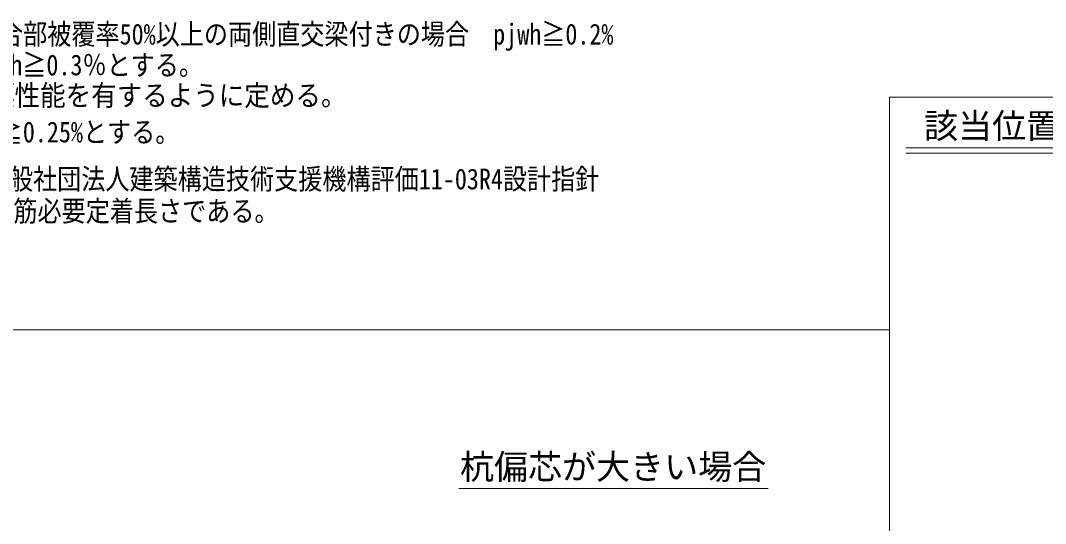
# Model space of a CAD drawing. Units: millimetres, scale not verified. Extents: x -25255 to 25671, y -15462 to 18552.
# Drawn here: x -10969 to -1934, y -2632 to 1800 of the extents above; entities that cross this region are included whole.
import ezdxf
from ezdxf.enums import TextEntityAlignment as Align

# ---------------------------------------------------------------- set-up
doc = ezdxf.new("R2010")
doc.units = ezdxf.units.MM
doc.header["$LTSCALE"] = 100
doc.linetypes.add('DASHED2', pattern=[3, 2, -1])
doc.layers.add('C-1_文字', color=7, linetype='DASHED2', lineweight=9)
doc.layers.add('C-7', color=7, linetype='Continuous', lineweight=18)
doc.styles.add('ＭＳ ゴシック', font='')
doc.styles.get('ＭＳ ゴシック').set_extended_font_data('MS Gothic')

msp = doc.modelspace()

# ---------------------------------------------------------------- linework, layer by layer
at = {"layer": 'C-7', "color": 5}
for p, q in [((-3310.3, 1123.7), (6516.9, 1123.7)), ((-3310.3, 1123.7), (-3310.3, -15461.6)), ((-25254.9, -926), (-3310.3, -926))]:
    msp.add_line(p, q, dxfattribs=at)
at = {"layer": 'C-7', "color": 3}
for p, q in [((-3166.3, 677.9), (-1358.8, 677.9)), ((-3166.3, 631.9), (-1358.8, 631.9)), ((-7105.4, -2322.2), (-4377.3, -2322.2))]:
    msp.add_line(p, q, dxfattribs=at)

# ---------------------------------------------------------------- texts
at = {"layer": 'C-1_文字', "style": 'ＭＳ ゴシック'}
for s, width, p in [('④\u3000接合部横補強筋比は接合部被覆率50%以上の両側直交梁付きの場合\u3000pjwh≧0.2%', 0.85, (-13708.1, 1533.5)), ('それ以外の場合は、pjwh≧0.3％とする。', 0.85, (-13289.1, 1261.9)), ('ただし、接合部が目標性能を有するように定める。', 0.9, (-13270.9, 993.9)), ('⑤\u3000柱頭補強筋比は\u3000pjwv≧0.25%とする。', 0.85, (-13709.2, 671.3)), ('ここにおいて、Lao (*)は一般社団法人建築構造技術支援機構評価11-03R4設計指針', 0.85, (-13725.6, 257.1)), ('8.1節により計算される梁主筋必要定着長さである。', 0.85, (-13687.2, -25.2))]:
    msp.add_text(s, height=183.3, dxfattribs=dict(at, width=width)).set_placement(p, align=Align.BOTTOM_LEFT)
for s, p in [('該当位置図', (-3005, 695.7)), ('杭偏芯が大きい場合', (-7095.2, -2307.8))]:
    msp.add_text(s, height=219.9, dxfattribs=at).set_placement(p, align=Align.BOTTOM_LEFT)

doc.saveas('drawing.dxf')
